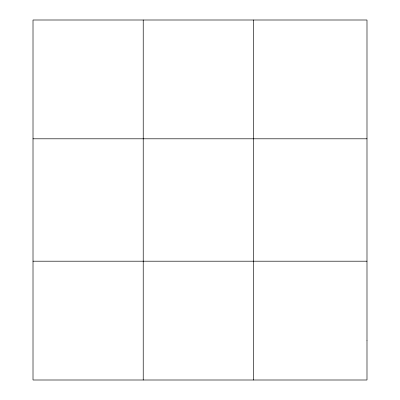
<?xml version="1.0" encoding="UTF-8"?>
<svg xmlns="http://www.w3.org/2000/svg" width="400" height="400" viewBox="0 0 400 400"><rect width="100%" height="100%" fill="white"/><g stroke="black" fill="none" stroke-linecap="round" stroke-linejoin="round"><path stroke-width="0.6" d="M143.225 380L143.225 20M253.435 380L253.435 20M33.01 138.8L366.99 138.8M33.01 261.2L366.99 261.2M366.99 340.4L366.99 380L33.01 380L33.01 20L366.99 20L366.99 340.4"/></g></svg>
